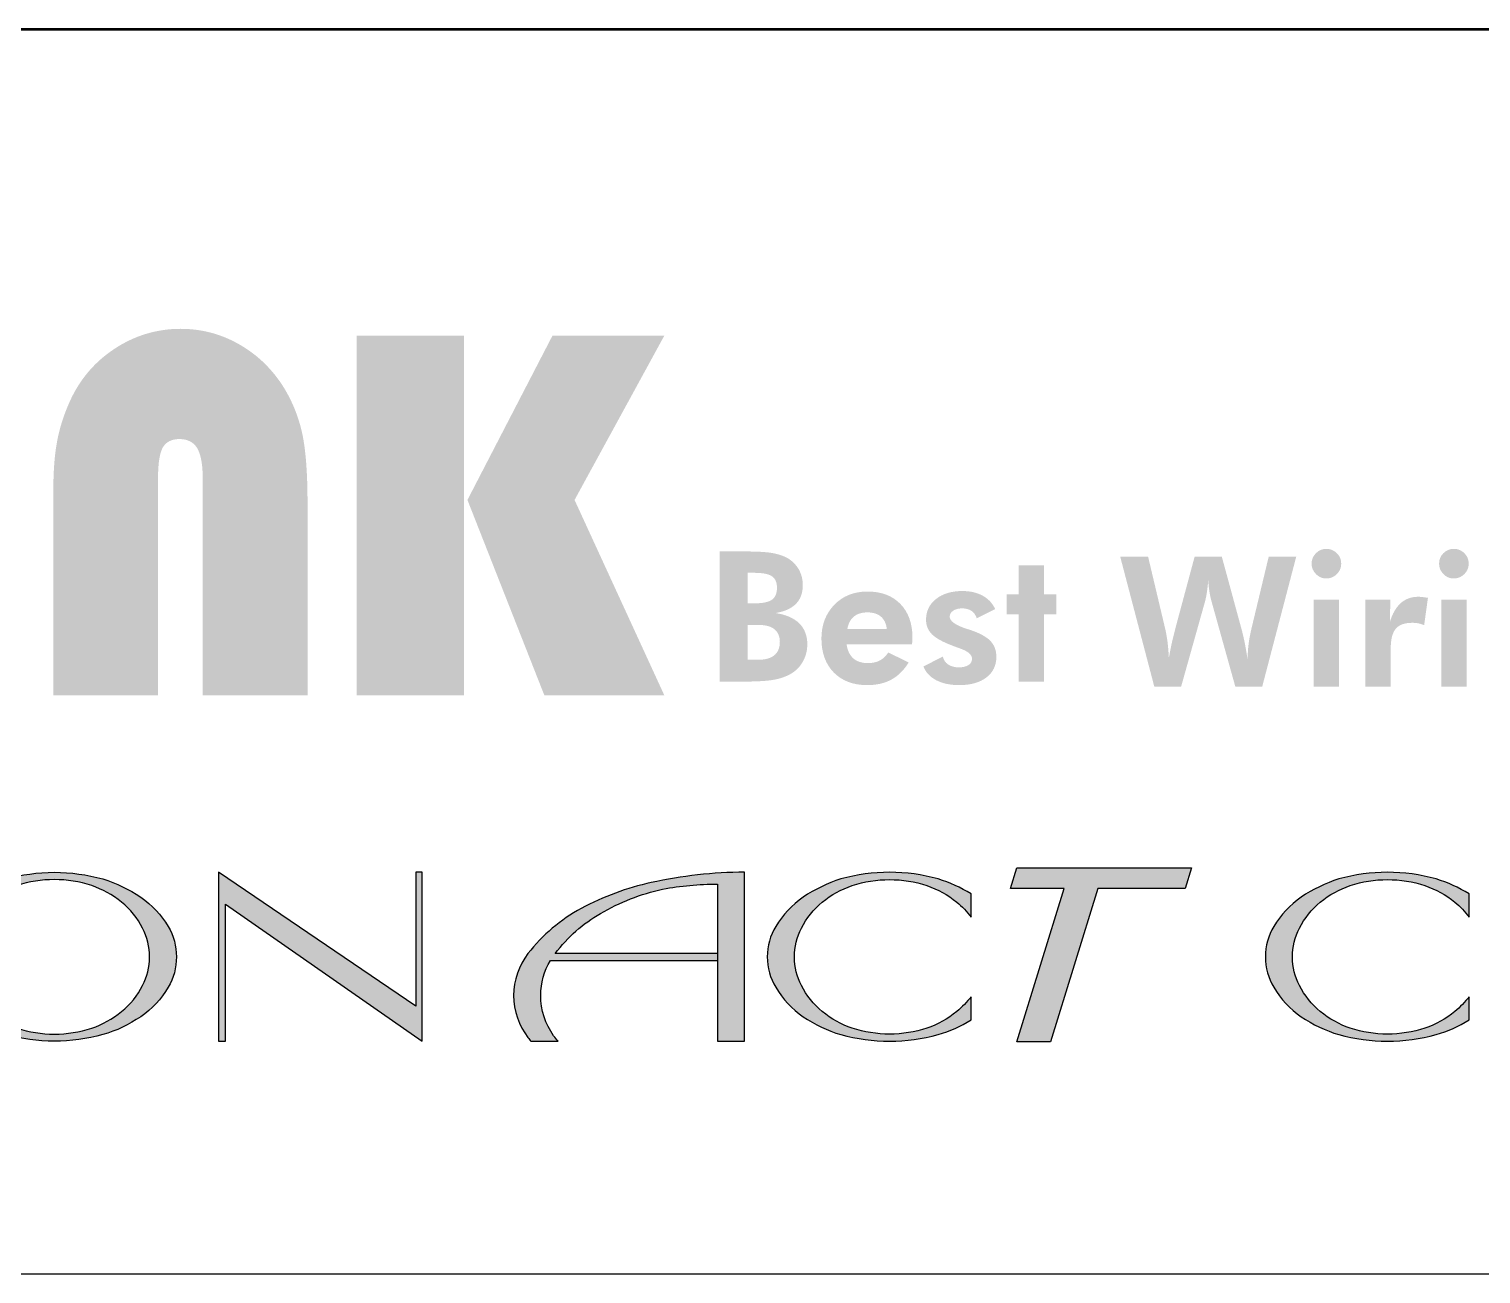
# Model space of a CAD drawing. Extents: x 295 to 2531, y 240 to 845.
# Drawn here: x 787.24 to 807.49, y 545.4 to 562.76 of the extents above; entities that cross this region are included whole.
import ezdxf

# ---------------------------------------------------------------- set-up
doc = ezdxf.new("R2010")
doc.units = 0
doc.header["$LTSCALE"] = 0.1
doc.layers.get('0').update_dxf_attribs({"linetype": 'CONTINUOUS'})
doc.layers.add('_______1', color=160, linetype='CONTINUOUS')
doc.layers.add('SHEET', color=7, linetype='CONTINUOUS')

# ---------------------------------------------------------------- blocks, each defined once
blk = doc.blocks.new('AI9-BLK8')
at = {"layer": '_______1'}
h = blk.add_hatch(color=7, dxfattribs=at)
edge = h.paths.add_edge_path()
edge.add_spline(control_points=[(1.18, -0.382), (1.113, -0.519), (1.015, -0.638), (0.899, -0.733), (0.778, -0.828), (0.644, -0.907), (0.5, -0.954), (0.34, -1.005), (0.171, -1.033), (0.001, -1.033), (-0.169, -1.033), (-0.336, -1.005), (-0.497, -0.954), (-0.641, -0.907), (-0.775, -0.828), (-0.897, -0.733), (-1.013, -0.638), (-1.107, -0.519), (-1.175, -0.382), (-1.237, -0.268), (-1.267, -0.137), (-1.267, -0.003), (-1.267, 0.134), (-1.237, 0.261), (-1.175, 0.382), (-1.107, 0.515), (-1.013, 0.632), (-0.897, 0.729), (-0.775, 0.828), (-0.641, 0.898), (-0.497, 0.951), (-0.336, 1.003), (-0.169, 1.029), (0.001, 1.029), (0.171, 1.029), (0.34, 1.003), (0.5, 0.951), (0.644, 0.898), (0.778, 0.828), (0.899, 0.729), (1.015, 0.632), (1.113, 0.515), (1.18, 0.382), (1.239, 0.261), (1.272, 0.134), (1.272, -0.003), (1.272, -0.137), (1.239, -0.268), (1.18, -0.382)], knot_values=[0, 0, 0, 0, 1, 1, 1, 2, 2, 2, 3, 3, 3, 4, 4, 4, 5, 5, 5, 6, 6, 6, 7, 7, 7, 8, 8, 8, 9, 9, 9, 10, 10, 10, 11, 11, 11, 12, 12, 12, 13, 13, 13, 14, 14, 14, 15, 15, 15, 16, 16, 16, 16], degree=3, periodic=0)
edge = h.paths.add_edge_path(flags=16)
edge.add_spline(control_points=[(1.52, 0.403), (1.428, 0.558), (1.305, 0.692), (1.154, 0.795), (1, 0.9), (0.83, 0.981), (0.649, 1.038), (0.438, 1.095), (0.221, 1.127), (0.001, 1.127), (-0.219, 1.127), (-0.436, 1.095), (-0.649, 1.038), (-0.828, 0.981), (-0.998, 0.9), (-1.15, 0.795), (-1.3, 0.692), (-1.424, 0.558), (-1.518, 0.403), (-1.59, 0.282), (-1.631, 0.14), (-1.631, -0.003), (-1.631, -0.146), (-1.59, -0.286), (-1.518, -0.408), (-1.424, -0.563), (-1.3, -0.7), (-1.15, -0.8), (-0.998, -0.907), (-0.828, -0.988), (-0.649, -1.039), (-0.436, -1.098), (-0.219, -1.127), (0.001, -1.127), (0.221, -1.127), (0.438, -1.098), (0.649, -1.039), (0.83, -0.988), (1, -0.907), (1.154, -0.8), (1.305, -0.7), (1.428, -0.563), (1.52, -0.408), (1.595, -0.286), (1.631, -0.146), (1.631, -0.003), (1.631, 0.14), (1.595, 0.282), (1.52, 0.403)], knot_values=[0, 0, 0, 0, 1, 1, 1, 2, 2, 2, 3, 3, 3, 4, 4, 4, 5, 5, 5, 6, 6, 6, 7, 7, 7, 8, 8, 8, 9, 9, 9, 10, 10, 10, 11, 11, 11, 12, 12, 12, 13, 13, 13, 14, 14, 14, 15, 15, 15, 16, 16, 16, 16], degree=3, periodic=0)
at = {"layer": '_______1', "color": 7}
for points in [[(1.52, 0.403), (1.428, 0.558), (1.305, 0.692), (1.154, 0.795), (1, 0.9), (0.83, 0.981), (0.649, 1.038), (0.438, 1.095), (0.221, 1.127), (0.001, 1.127), (-0.219, 1.127), (-0.436, 1.095), (-0.649, 1.038), (-0.828, 0.981), (-0.998, 0.9), (-1.15, 0.795), (-1.3, 0.692), (-1.424, 0.558), (-1.518, 0.403), (-1.59, 0.282), (-1.631, 0.14), (-1.631, -0.003), (-1.631, -0.146), (-1.59, -0.286), (-1.518, -0.408), (-1.424, -0.563), (-1.3, -0.7), (-1.15, -0.8), (-0.998, -0.907), (-0.828, -0.988), (-0.649, -1.039), (-0.436, -1.098), (-0.219, -1.127), (0.001, -1.127), (0.221, -1.127), (0.438, -1.098), (0.649, -1.039), (0.83, -0.988), (1, -0.907), (1.154, -0.8), (1.305, -0.7), (1.428, -0.563), (1.52, -0.408), (1.595, -0.286), (1.631, -0.146), (1.631, -0.003), (1.631, 0.14), (1.595, 0.282), (1.52, 0.403)], [(1.18, -0.382), (1.113, -0.519), (1.015, -0.638), (0.899, -0.733), (0.778, -0.828), (0.644, -0.907), (0.5, -0.954), (0.34, -1.005), (0.171, -1.033), (0.001, -1.033), (-0.169, -1.033), (-0.336, -1.005), (-0.497, -0.954), (-0.641, -0.907), (-0.775, -0.828), (-0.897, -0.733), (-1.013, -0.638), (-1.107, -0.519), (-1.175, -0.382), (-1.237, -0.268), (-1.267, -0.137), (-1.267, -0.003), (-1.267, 0.134), (-1.237, 0.261), (-1.175, 0.382), (-1.107, 0.515), (-1.013, 0.632), (-0.897, 0.729), (-0.775, 0.828), (-0.641, 0.898), (-0.497, 0.951), (-0.336, 1.003), (-0.169, 1.029), (0.001, 1.029), (0.171, 1.029), (0.34, 1.003), (0.5, 0.951), (0.644, 0.898), (0.778, 0.828), (0.899, 0.729), (1.015, 0.632), (1.113, 0.515), (1.18, 0.382), (1.239, 0.261), (1.272, 0.134), (1.272, -0.003), (1.272, -0.137), (1.239, -0.268), (1.18, -0.382)]]:
    blk.add_open_spline(points, degree=3, knots=[0, 0, 0, 0, 1, 1, 1, 2, 2, 2, 3, 3, 3, 4, 4, 4, 5, 5, 5, 6, 6, 6, 7, 7, 7, 8, 8, 8, 9, 9, 9, 10, 10, 10, 11, 11, 11, 12, 12, 12, 13, 13, 13, 14, 14, 14, 15, 15, 15, 16, 16, 16, 16], dxfattribs=at)

msp = doc.modelspace()

# ---------------------------------------------------------------- hatches: boundary and pattern name
at = {"layer": '_______1'}
h = msp.add_hatch(color=7, dxfattribs=at)
edge = h.paths.add_edge_path()
edge.add_spline(control_points=[(787.582, 553.475), (787.582, 553.475), (787.582, 556.283), (787.582, 556.283), (787.582, 556.571), (787.597, 556.807), (787.631, 556.991), (787.663, 557.175), (787.718, 557.354), (787.794, 557.529), (787.929, 557.849), (788.138, 558.105), (788.423, 558.296), (788.707, 558.487), (789.02, 558.583), (789.358, 558.583), (789.644, 558.583), (789.911, 558.514), (790.158, 558.376), (790.404, 558.24), (790.61, 558.049), (790.772, 557.804), (790.9, 557.606), (790.992, 557.389), (791.048, 557.151), (791.102, 556.916), (791.128, 556.579), (791.128, 556.142), (791.128, 556.142), (791.128, 553.475), (791.128, 553.475), (791.128, 553.475), (789.666, 553.475), (789.666, 553.475), (789.666, 553.475), (789.666, 556.503), (789.666, 556.503), (789.666, 556.694), (789.64, 556.831), (789.59, 556.918), (789.538, 557.003), (789.456, 557.046), (789.342, 557.046), (789.236, 557.046), (789.16, 557.009), (789.113, 556.935), (789.067, 556.858), (789.043, 556.715), (789.043, 556.503), (789.043, 556.503), (789.043, 553.475), (789.043, 553.475), (789.043, 553.475), (787.582, 553.475), (787.582, 553.475), (787.582, 553.475), (787.582, 553.475), (787.582, 553.475)], knot_values=[0, 0, 0, 0, 1, 1, 1, 2, 2, 2, 3, 3, 3, 4, 4, 4, 5, 5, 5, 6, 6, 6, 7, 7, 7, 8, 8, 8, 9, 9, 9, 10, 10, 10, 11, 11, 11, 12, 12, 12, 13, 13, 13, 14, 14, 14, 15, 15, 15, 16, 16, 16, 17, 17, 17, 18, 18, 18, 19, 19, 19, 19], degree=3, periodic=0)
h = msp.add_hatch(color=7, dxfattribs=at)
edge = h.paths.add_edge_path()
edge.add_spline(control_points=[(794.43, 553.475), (794.43, 553.475), (793.358, 556.197), (793.358, 556.197), (793.358, 556.197), (794.543, 558.486), (794.543, 558.486), (794.543, 558.486), (796.103, 558.486), (796.103, 558.486), (796.103, 558.486), (794.852, 556.197), (794.852, 556.197), (794.852, 556.197), (796.103, 553.475), (796.103, 553.475), (796.103, 553.475), (794.43, 553.475), (794.43, 553.475), (794.43, 553.475), (794.43, 553.475), (794.43, 553.475)], knot_values=[0, 0, 0, 0, 1, 1, 1, 2, 2, 2, 3, 3, 3, 4, 4, 4, 5, 5, 5, 6, 6, 6, 7, 7, 7, 7], degree=3, periodic=0)
edge = h.paths.add_edge_path()
edge.add_spline(control_points=[(791.812, 553.475), (791.812, 553.475), (791.812, 558.486), (791.812, 558.486), (791.812, 558.486), (793.311, 558.486), (793.311, 558.486), (793.311, 558.486), (793.311, 553.475), (793.311, 553.475), (793.311, 553.475), (791.812, 553.475), (791.812, 553.475), (791.812, 553.475), (791.812, 553.475), (791.812, 553.475)], knot_values=[0, 0, 0, 0, 1, 1, 1, 2, 2, 2, 3, 3, 3, 4, 4, 4, 5, 5, 5, 5], degree=3, periodic=0)
h = msp.add_hatch(color=7, dxfattribs=at)
edge = h.paths.add_edge_path(flags=16)
edge.add_spline(control_points=[(797.266, 553.969), (797.266, 553.969), (797.418, 553.969), (797.418, 553.969), (797.515, 553.969), (797.589, 553.99), (797.639, 554.032), (797.689, 554.074), (797.715, 554.137), (797.715, 554.218), (797.715, 554.295), (797.69, 554.353), (797.64, 554.394), (797.59, 554.434), (797.518, 554.454), (797.423, 554.454), (797.423, 554.454), (797.266, 554.454), (797.266, 554.454), (797.266, 554.454), (797.266, 553.969), (797.266, 553.969)], knot_values=[0, 0, 0, 0, 1, 1, 1, 2, 2, 2, 3, 3, 3, 4, 4, 4, 5, 5, 5, 6, 6, 6, 7, 7, 7, 7], degree=3, periodic=0)
edge = h.paths.add_edge_path(flags=16)
edge.add_spline(control_points=[(797.266, 554.755), (797.266, 554.755), (797.352, 554.755), (797.352, 554.755), (797.47, 554.755), (797.553, 554.771), (797.602, 554.804), (797.651, 554.838), (797.675, 554.893), (797.675, 554.971), (797.675, 555.046), (797.652, 555.101), (797.605, 555.133), (797.558, 555.165), (797.477, 555.181), (797.359, 555.181), (797.359, 555.181), (797.266, 555.181), (797.266, 555.181), (797.266, 555.181), (797.266, 554.755), (797.266, 554.755)], knot_values=[0, 0, 0, 0, 1, 1, 1, 2, 2, 2, 3, 3, 3, 4, 4, 4, 5, 5, 5, 6, 6, 6, 7, 7, 7, 7], degree=3, periodic=0)
edge = h.paths.add_edge_path()
edge.add_spline(control_points=[(796.878, 553.664), (796.878, 553.664), (796.878, 555.479), (796.878, 555.479), (796.878, 555.479), (797.217, 555.479), (797.217, 555.479), (797.393, 555.479), (797.522, 555.472), (797.603, 555.458), (797.685, 555.444), (797.755, 555.421), (797.815, 555.391), (797.885, 555.35), (797.939, 555.297), (797.978, 555.231), (798.016, 555.165), (798.035, 555.09), (798.035, 555.007), (798.035, 554.9), (798.004, 554.813), (797.94, 554.749), (797.877, 554.684), (797.782, 554.641), (797.655, 554.62), (797.801, 554.598), (797.911, 554.55), (797.986, 554.476), (798.061, 554.403), (798.098, 554.305), (798.098, 554.182), (798.098, 554.093), (798.076, 554.012), (798.033, 553.938), (797.991, 553.864), (797.932, 553.807), (797.856, 553.766), (797.789, 553.729), (797.711, 553.703), (797.621, 553.688), (797.531, 553.672), (797.382, 553.664), (797.174, 553.664), (797.174, 553.664), (797.134, 553.664), (797.134, 553.664), (797.134, 553.664), (796.878, 553.664), (796.878, 553.664)], knot_values=[0, 0, 0, 0, 1, 1, 1, 2, 2, 2, 3, 3, 3, 4, 4, 4, 5, 5, 5, 6, 6, 6, 7, 7, 7, 8, 8, 8, 9, 9, 9, 10, 10, 10, 11, 11, 11, 12, 12, 12, 13, 13, 13, 14, 14, 14, 15, 15, 15, 16, 16, 16, 16], degree=3, periodic=0)
h = msp.add_hatch(color=7, dxfattribs=at)
edge = h.paths.add_edge_path()
edge.add_spline(control_points=[(805.161, 553.592), (805.161, 553.592), (805.161, 554.808), (805.161, 554.808), (805.161, 554.808), (805.514, 554.808), (805.514, 554.808), (805.514, 554.808), (805.514, 553.592), (805.514, 553.592), (805.514, 553.592), (805.161, 553.592), (805.161, 553.592)], knot_values=[0, 0, 0, 0, 1, 1, 1, 2, 2, 2, 3, 3, 3, 4, 4, 4, 4], degree=3, periodic=0)
edge = h.paths.add_edge_path()
edge.add_spline(control_points=[(805.131, 555.309), (805.131, 555.366), (805.151, 555.414), (805.192, 555.454), (805.232, 555.495), (805.28, 555.515), (805.337, 555.515), (805.394, 555.515), (805.442, 555.495), (805.483, 555.455), (805.524, 555.414), (805.544, 555.366), (805.544, 555.309), (805.544, 555.252), (805.524, 555.204), (805.483, 555.163), (805.442, 555.123), (805.394, 555.102), (805.337, 555.102), (805.28, 555.102), (805.232, 555.123), (805.192, 555.164), (805.151, 555.205), (805.131, 555.254), (805.131, 555.309)], knot_values=[0, 0, 0, 0, 1, 1, 1, 2, 2, 2, 3, 3, 3, 4, 4, 4, 5, 5, 5, 6, 6, 6, 7, 7, 7, 8, 8, 8, 8], degree=3, periodic=0)
h = msp.add_hatch(color=7, dxfattribs=at)
edge = h.paths.add_edge_path()
edge.add_spline(control_points=[(806.939, 553.592), (806.939, 553.592), (806.939, 554.808), (806.939, 554.808), (806.939, 554.808), (807.292, 554.808), (807.292, 554.808), (807.292, 554.808), (807.292, 553.592), (807.292, 553.592), (807.292, 553.592), (806.939, 553.592), (806.939, 553.592)], knot_values=[0, 0, 0, 0, 1, 1, 1, 2, 2, 2, 3, 3, 3, 4, 4, 4, 4], degree=3, periodic=0)
edge = h.paths.add_edge_path()
edge.add_spline(control_points=[(806.909, 555.309), (806.909, 555.366), (806.929, 555.414), (806.969, 555.454), (807.01, 555.495), (807.059, 555.515), (807.114, 555.515), (807.17, 555.515), (807.22, 555.495), (807.261, 555.455), (807.302, 555.414), (807.322, 555.366), (807.322, 555.309), (807.322, 555.252), (807.302, 555.204), (807.261, 555.163), (807.22, 555.123), (807.17, 555.102), (807.114, 555.102), (807.059, 555.102), (807.01, 555.123), (806.969, 555.164), (806.929, 555.205), (806.909, 555.254), (806.909, 555.309)], knot_values=[0, 0, 0, 0, 1, 1, 1, 2, 2, 2, 3, 3, 3, 4, 4, 4, 5, 5, 5, 6, 6, 6, 7, 7, 7, 8, 8, 8, 8], degree=3, periodic=0)
h = msp.add_hatch(color=7, dxfattribs=at)
edge = h.paths.add_edge_path()
edge.add_spline(control_points=[(801.047, 553.664), (801.047, 553.664), (801.047, 554.603), (801.047, 554.603), (801.047, 554.603), (800.879, 554.603), (800.879, 554.603), (800.879, 554.603), (800.879, 554.88), (800.879, 554.88), (800.879, 554.88), (801.047, 554.88), (801.047, 554.88), (801.047, 554.88), (801.047, 555.284), (801.047, 555.284), (801.047, 555.284), (801.401, 555.284), (801.401, 555.284), (801.401, 555.284), (801.401, 554.88), (801.401, 554.88), (801.401, 554.88), (801.569, 554.88), (801.569, 554.88), (801.569, 554.88), (801.569, 554.603), (801.569, 554.603), (801.569, 554.603), (801.401, 554.603), (801.401, 554.603), (801.401, 554.603), (801.401, 553.664), (801.401, 553.664), (801.401, 553.664), (801.047, 553.664), (801.047, 553.664)], knot_values=[0, 0, 0, 0, 1, 1, 1, 2, 2, 2, 3, 3, 3, 4, 4, 4, 5, 5, 5, 6, 6, 6, 7, 7, 7, 8, 8, 8, 9, 9, 9, 10, 10, 10, 11, 11, 11, 12, 12, 12, 12], degree=3, periodic=0)
h = msp.add_hatch(color=7, dxfattribs=at)
edge = h.paths.add_edge_path()
edge.add_spline(control_points=[(803.879, 555.406), (803.879, 555.406), (804.147, 554.422), (804.147, 554.422), (804.165, 554.36), (804.18, 554.292), (804.196, 554.22), (804.21, 554.148), (804.224, 554.068), (804.238, 553.979), (804.24, 554.054), (804.245, 554.128), (804.254, 554.2), (804.264, 554.274), (804.279, 554.348), (804.297, 554.422), (804.297, 554.422), (804.533, 555.406), (804.533, 555.406), (804.533, 555.406), (804.917, 555.406), (804.917, 555.406), (804.917, 555.406), (804.442, 553.592), (804.442, 553.592), (804.442, 553.592), (804.068, 553.592), (804.068, 553.592), (804.068, 553.592), (803.745, 554.749), (803.745, 554.749), (803.729, 554.802), (803.717, 554.855), (803.708, 554.909), (803.699, 554.963), (803.693, 555.019), (803.689, 555.076), (803.685, 555.015), (803.678, 554.957), (803.67, 554.903), (803.662, 554.848), (803.65, 554.797), (803.636, 554.749), (803.636, 554.749), (803.311, 553.592), (803.311, 553.592), (803.311, 553.592), (802.938, 553.592), (802.938, 553.592), (802.938, 553.592), (802.462, 555.406), (802.462, 555.406), (802.462, 555.406), (802.851, 555.406), (802.851, 555.406), (802.851, 555.406), (803.09, 554.398), (803.09, 554.398), (803.103, 554.341), (803.114, 554.278), (803.123, 554.211), (803.13, 554.143), (803.137, 554.07), (803.141, 553.991), (803.157, 554.095), (803.185, 554.229), (803.228, 554.39), (803.228, 554.39), (803.234, 554.416), (803.234, 554.416), (803.234, 554.416), (803.5, 555.406), (803.5, 555.406), (803.5, 555.406), (803.879, 555.406), (803.879, 555.406)], knot_values=[0, 0, 0, 0, 1, 1, 1, 2, 2, 2, 3, 3, 3, 4, 4, 4, 5, 5, 5, 6, 6, 6, 7, 7, 7, 8, 8, 8, 9, 9, 9, 10, 10, 10, 11, 11, 11, 12, 12, 12, 13, 13, 13, 14, 14, 14, 15, 15, 15, 16, 16, 16, 17, 17, 17, 18, 18, 18, 19, 19, 19, 20, 20, 20, 21, 21, 21, 22, 22, 22, 23, 23, 23, 24, 24, 24, 25, 25, 25, 25], degree=3, periodic=0)
h = msp.add_hatch(color=7, dxfattribs=at)
edge = h.paths.add_edge_path(flags=16)
edge.add_spline(control_points=[(799.207, 554.398), (799.198, 554.474), (799.17, 554.532), (799.124, 554.571), (799.078, 554.61), (799.016, 554.629), (798.937, 554.629), (798.858, 554.629), (798.795, 554.61), (798.748, 554.571), (798.7, 554.532), (798.669, 554.474), (798.657, 554.398), (798.657, 554.398), (799.207, 554.398), (799.207, 554.398)], knot_values=[0, 0, 0, 0, 1, 1, 1, 2, 2, 2, 3, 3, 3, 4, 4, 4, 5, 5, 5, 5], degree=3, periodic=0)
edge = h.paths.add_edge_path()
edge.add_spline(control_points=[(799.558, 554.183), (799.558, 554.183), (798.646, 554.183), (798.646, 554.183), (798.659, 554.096), (798.691, 554.03), (798.741, 553.987), (798.79, 553.944), (798.858, 553.922), (798.943, 553.922), (799.008, 553.922), (799.063, 553.934), (799.11, 553.959), (799.157, 553.984), (799.196, 554.021), (799.227, 554.071), (799.227, 554.071), (799.512, 553.93), (799.512, 553.93), (799.445, 553.823), (799.365, 553.744), (799.271, 553.692), (799.177, 553.641), (799.065, 553.615), (798.935, 553.615), (798.738, 553.615), (798.582, 553.674), (798.467, 553.791), (798.353, 553.908), (798.295, 554.066), (798.295, 554.264), (798.295, 554.455), (798.356, 554.613), (798.475, 554.736), (798.596, 554.859), (798.75, 554.92), (798.937, 554.92), (799.131, 554.92), (799.283, 554.863), (799.396, 554.747), (799.508, 554.632), (799.565, 554.474), (799.565, 554.275), (799.565, 554.264), (799.564, 554.253), (799.563, 554.239), (799.562, 554.227), (799.561, 554.208), (799.558, 554.183)], knot_values=[0, 0, 0, 0, 1, 1, 1, 2, 2, 2, 3, 3, 3, 4, 4, 4, 5, 5, 5, 6, 6, 6, 7, 7, 7, 8, 8, 8, 9, 9, 9, 10, 10, 10, 11, 11, 11, 12, 12, 12, 13, 13, 13, 14, 14, 14, 15, 15, 15, 16, 16, 16, 16], degree=3, periodic=0)
h = msp.add_hatch(color=7, dxfattribs=at)
edge = h.paths.add_edge_path()
edge.add_spline(control_points=[(799.718, 553.875), (799.718, 553.875), (799.988, 554.014), (799.988, 554.014), (799.998, 553.968), (800.022, 553.93), (800.061, 553.904), (800.101, 553.876), (800.15, 553.863), (800.209, 553.863), (800.267, 553.863), (800.312, 553.873), (800.346, 553.895), (800.378, 553.915), (800.395, 553.944), (800.395, 553.982), (800.395, 554.041), (800.337, 554.09), (800.22, 554.129), (800.184, 554.142), (800.155, 554.152), (800.134, 554.161), (799.991, 554.214), (799.891, 554.269), (799.836, 554.324), (799.782, 554.378), (799.754, 554.446), (799.754, 554.526), (799.754, 554.646), (799.8, 554.742), (799.894, 554.816), (799.986, 554.89), (800.11, 554.927), (800.262, 554.927), (800.371, 554.927), (800.466, 554.905), (800.545, 554.861), (800.625, 554.817), (800.682, 554.755), (800.718, 554.675), (800.718, 554.675), (800.461, 554.547), (800.461, 554.547), (800.447, 554.592), (800.423, 554.627), (800.388, 554.65), (800.353, 554.674), (800.31, 554.685), (800.258, 554.685), (800.206, 554.685), (800.165, 554.675), (800.133, 554.653), (800.101, 554.632), (800.084, 554.604), (800.084, 554.568), (800.084, 554.508), (800.164, 554.451), (800.323, 554.399), (800.342, 554.393), (800.357, 554.389), (800.367, 554.386), (800.499, 554.342), (800.595, 554.29), (800.651, 554.232), (800.707, 554.174), (800.735, 554.1), (800.735, 554.009), (800.735, 553.889), (800.688, 553.792), (800.595, 553.721), (800.501, 553.65), (800.376, 553.615), (800.217, 553.615), (800.092, 553.615), (799.983, 553.638), (799.895, 553.684), (799.807, 553.731), (799.747, 553.795), (799.718, 553.875)], knot_values=[0, 0, 0, 0, 1, 1, 1, 2, 2, 2, 3, 3, 3, 4, 4, 4, 5, 5, 5, 6, 6, 6, 7, 7, 7, 8, 8, 8, 9, 9, 9, 10, 10, 10, 11, 11, 11, 12, 12, 12, 13, 13, 13, 14, 14, 14, 15, 15, 15, 16, 16, 16, 17, 17, 17, 18, 18, 18, 19, 19, 19, 20, 20, 20, 21, 21, 21, 22, 22, 22, 23, 23, 23, 24, 24, 24, 25, 25, 25, 26, 26, 26, 26], degree=3, periodic=0)
h = msp.add_hatch(color=7, dxfattribs=at)
edge = h.paths.add_edge_path()
edge.add_spline(control_points=[(806.223, 554.494), (806.258, 554.613), (806.31, 554.701), (806.375, 554.759), (806.442, 554.818), (806.524, 554.847), (806.622, 554.847), (806.644, 554.847), (806.681, 554.844), (806.732, 554.835), (806.742, 554.834), (806.749, 554.833), (806.754, 554.832), (806.754, 554.832), (806.701, 554.451), (806.701, 554.451), (806.675, 554.462), (806.648, 554.47), (806.622, 554.476), (806.594, 554.481), (806.567, 554.484), (806.536, 554.484), (806.43, 554.484), (806.352, 554.457), (806.306, 554.402), (806.259, 554.347), (806.235, 554.255), (806.235, 554.126), (806.235, 554.126), (806.235, 553.592), (806.235, 553.592), (806.235, 553.592), (805.882, 553.592), (805.882, 553.592), (805.882, 553.592), (805.882, 554.808), (805.882, 554.808), (805.882, 554.808), (806.23, 554.808), (806.23, 554.808), (806.23, 554.808), (806.223, 554.494), (806.223, 554.494)], knot_values=[0, 0, 0, 0, 1, 1, 1, 2, 2, 2, 3, 3, 3, 4, 4, 4, 5, 5, 5, 6, 6, 6, 7, 7, 7, 8, 8, 8, 9, 9, 9, 10, 10, 10, 11, 11, 11, 12, 12, 12, 13, 13, 13, 14, 14, 14, 14], degree=3, periodic=0)
for points in [[(789.887, 551.006), (789.887, 548.651), (789.982, 548.651), (789.982, 550.56), (792.727, 548.651), (792.727, 551.006), (792.636, 551.006), (792.636, 549.14)], [(800.93, 550.779), (801.02, 551.069), (801.054, 551.069), (803.427, 551.069), (803.458, 551.069), (803.368, 550.779), (803.351, 550.779), (802.171, 550.779), (802.15, 550.779), (801.489, 548.639), (801.471, 548.639), (801.045, 548.639), (801.02, 548.639), (801.682, 550.779), (801.658, 550.779)]]:
    msp.add_hatch(color=7, dxfattribs=at).paths.add_polyline_path(points)
h = msp.add_hatch(color=7, dxfattribs=at)
edge = h.paths.add_edge_path()
edge.add_spline(control_points=[(796.845, 549.874), (796.845, 549.874), (794.582, 549.874), (794.582, 549.874), (794.757, 550.101), (794.967, 550.292), (795.213, 550.43), (795.484, 550.589), (795.777, 550.703), (796.08, 550.771), (796.333, 550.816), (796.586, 550.838), (796.845, 550.842), (796.845, 550.842), (796.845, 548.651), (796.845, 548.651), (796.845, 548.651), (797.223, 548.651), (797.223, 548.651), (797.223, 548.651), (797.223, 551.006), (797.223, 551.006), (796.786, 551.006), (796.349, 550.955), (795.921, 550.861), (795.583, 550.789), (795.255, 550.665), (794.945, 550.501), (794.658, 550.345), (794.405, 550.135), (794.202, 549.871), (794.074, 549.706), (794.002, 549.5), (794.002, 549.286), (794.002, 549.073), (794.074, 548.868), (794.202, 548.7), (794.215, 548.685), (794.23, 548.664), (794.242, 548.651), (794.242, 548.651), (794.622, 548.651), (794.622, 548.651), (794.601, 548.674), (794.581, 548.7), (794.56, 548.727), (794.444, 548.887), (794.38, 549.087), (794.38, 549.286), (794.38, 549.46), (794.429, 549.63), (794.516, 549.776), (794.516, 549.776), (796.845, 549.776), (796.845, 549.776)], knot_values=[0, 0, 0, 0, 1, 1, 1, 2, 2, 2, 3, 3, 3, 4, 4, 4, 5, 5, 5, 6, 6, 6, 7, 7, 7, 8, 8, 8, 9, 9, 9, 10, 10, 10, 11, 11, 11, 12, 12, 12, 13, 13, 13, 14, 14, 14, 15, 15, 15, 16, 16, 16, 17, 17, 17, 18, 18, 18, 18], degree=3, periodic=0)
h = msp.add_hatch(color=7, dxfattribs=at)
edge = h.paths.add_edge_path()
edge.add_spline(control_points=[(800.382, 550.378), (800.325, 550.458), (800.256, 550.528), (800.182, 550.59), (800.056, 550.693), (799.917, 550.767), (799.766, 550.821), (799.598, 550.876), (799.42, 550.903), (799.246, 550.903), (799.068, 550.903), (798.893, 550.876), (798.724, 550.821), (798.572, 550.767), (798.433, 550.693), (798.307, 550.59), (798.188, 550.488), (798.083, 550.367), (798.017, 550.227), (797.953, 550.101), (797.92, 549.968), (797.92, 549.825), (797.92, 549.686), (797.953, 549.548), (798.017, 549.429), (798.083, 549.286), (798.188, 549.162), (798.307, 549.062), (798.433, 548.963), (798.572, 548.881), (798.724, 548.832), (798.893, 548.779), (799.068, 548.749), (799.246, 548.749), (799.42, 548.749), (799.598, 548.779), (799.766, 548.832), (799.917, 548.881), (800.056, 548.963), (800.182, 549.062), (800.256, 549.127), (800.325, 549.198), (800.382, 549.27), (800.382, 549.27), (800.382, 548.948), (800.382, 548.948), (800.239, 548.857), (800.084, 548.789), (799.923, 548.743), (799.703, 548.681), (799.474, 548.651), (799.246, 548.651), (799.017, 548.651), (798.789, 548.681), (798.567, 548.743), (798.379, 548.796), (798.203, 548.881), (798.041, 548.992), (797.886, 549.097), (797.755, 549.24), (797.657, 549.402), (797.58, 549.53), (797.54, 549.676), (797.54, 549.825), (797.54, 549.975), (797.58, 550.123), (797.657, 550.249), (797.755, 550.411), (797.886, 550.552), (798.041, 550.658), (798.203, 550.769), (798.379, 550.853), (798.567, 550.913), (798.789, 550.972), (799.017, 551.006), (799.246, 551.006), (799.474, 551.006), (799.703, 550.972), (799.923, 550.913), (800.084, 550.862), (800.239, 550.794), (800.382, 550.703), (800.382, 550.703), (800.382, 550.378), (800.382, 550.378)], knot_values=[0, 0, 0, 0, 1, 1, 1, 2, 2, 2, 3, 3, 3, 4, 4, 4, 5, 5, 5, 6, 6, 6, 7, 7, 7, 8, 8, 8, 9, 9, 9, 10, 10, 10, 11, 11, 11, 12, 12, 12, 13, 13, 13, 14, 14, 14, 15, 15, 15, 16, 16, 16, 17, 17, 17, 18, 18, 18, 19, 19, 19, 20, 20, 20, 21, 21, 21, 22, 22, 22, 23, 23, 23, 24, 24, 24, 25, 25, 25, 26, 26, 26, 27, 27, 27, 28, 28, 28, 28], degree=3, periodic=0)
h = msp.add_hatch(color=7, dxfattribs=at)
edge = h.paths.add_edge_path()
edge.add_spline(control_points=[(807.327, 550.378), (807.271, 550.458), (807.203, 550.528), (807.128, 550.59), (807.003, 550.693), (806.864, 550.767), (806.711, 550.821), (806.544, 550.876), (806.367, 550.903), (806.189, 550.903), (806.013, 550.903), (805.838, 550.876), (805.671, 550.821), (805.52, 550.767), (805.38, 550.693), (805.253, 550.59), (805.134, 550.488), (805.033, 550.367), (804.961, 550.227), (804.898, 550.101), (804.864, 549.968), (804.864, 549.825), (804.864, 549.686), (804.898, 549.548), (804.961, 549.429), (805.033, 549.286), (805.134, 549.162), (805.253, 549.062), (805.38, 548.963), (805.52, 548.881), (805.671, 548.832), (805.838, 548.779), (806.013, 548.749), (806.189, 548.749), (806.367, 548.749), (806.544, 548.779), (806.711, 548.832), (806.864, 548.881), (807.003, 548.963), (807.128, 549.062), (807.203, 549.127), (807.271, 549.198), (807.327, 549.27), (807.327, 549.27), (807.327, 548.948), (807.327, 548.948), (807.184, 548.857), (807.032, 548.789), (806.869, 548.743), (806.649, 548.681), (806.42, 548.651), (806.189, 548.651), (805.962, 548.651), (805.733, 548.681), (805.512, 548.743), (805.327, 548.796), (805.146, 548.881), (804.986, 548.992), (804.83, 549.097), (804.7, 549.24), (804.604, 549.402), (804.527, 549.53), (804.488, 549.676), (804.488, 549.825), (804.488, 549.975), (804.527, 550.123), (804.604, 550.249), (804.7, 550.411), (804.83, 550.552), (804.986, 550.658), (805.146, 550.769), (805.327, 550.853), (805.512, 550.913), (805.733, 550.972), (805.962, 551.006), (806.189, 551.006), (806.42, 551.006), (806.649, 550.972), (806.869, 550.913), (807.032, 550.862), (807.184, 550.794), (807.327, 550.703), (807.327, 550.703), (807.327, 550.378), (807.327, 550.378)], knot_values=[0, 0, 0, 0, 1, 1, 1, 2, 2, 2, 3, 3, 3, 4, 4, 4, 5, 5, 5, 6, 6, 6, 7, 7, 7, 8, 8, 8, 9, 9, 9, 10, 10, 10, 11, 11, 11, 12, 12, 12, 13, 13, 13, 14, 14, 14, 15, 15, 15, 16, 16, 16, 17, 17, 17, 18, 18, 18, 19, 19, 19, 20, 20, 20, 21, 21, 21, 22, 22, 22, 23, 23, 23, 24, 24, 24, 25, 25, 25, 26, 26, 26, 27, 27, 27, 28, 28, 28, 28], degree=3, periodic=0)

# ---------------------------------------------------------------- linework, layer by layer
at = {"color": 0, "lineweight": 50}
msp.add_line((748.327, 562.763), (1171.552, 562.763), dxfattribs=at)
at = {"layer": '_______1', "color": 7}
for points in [[(789.887, 551.006), (789.887, 548.651), (789.982, 548.651), (789.982, 550.56), (792.727, 548.651), (792.727, 551.006), (792.636, 551.006), (792.636, 549.14), (789.887, 551.006)], [(800.93, 550.779), (801.02, 551.069), (801.054, 551.069), (803.427, 551.069), (803.458, 551.069), (803.368, 550.779), (803.351, 550.779), (802.171, 550.779), (802.15, 550.779), (801.489, 548.639), (801.471, 548.639), (801.045, 548.639), (801.02, 548.639), (801.682, 550.779), (801.658, 550.779), (800.93, 550.779)]]:
    msp.add_lwpolyline(points, dxfattribs=at)
for points, knots in [([(796.845, 549.874), (796.845, 549.874), (794.582, 549.874), (794.582, 549.874), (794.757, 550.101), (794.967, 550.292), (795.213, 550.43), (795.484, 550.589), (795.777, 550.703), (796.08, 550.771), (796.333, 550.816), (796.586, 550.838), (796.845, 550.842), (796.845, 550.842), (796.845, 548.651), (796.845, 548.651), (796.845, 548.651), (797.223, 548.651), (797.223, 548.651), (797.223, 548.651), (797.223, 551.006), (797.223, 551.006), (796.786, 551.006), (796.349, 550.955), (795.921, 550.861), (795.583, 550.789), (795.255, 550.665), (794.945, 550.501), (794.658, 550.345), (794.405, 550.135), (794.202, 549.871), (794.074, 549.706), (794.002, 549.5), (794.002, 549.286), (794.002, 549.073), (794.074, 548.868), (794.202, 548.7), (794.215, 548.685), (794.23, 548.664), (794.242, 548.651), (794.242, 548.651), (794.622, 548.651), (794.622, 548.651), (794.601, 548.674), (794.581, 548.7), (794.56, 548.727), (794.444, 548.887), (794.38, 549.087), (794.38, 549.286), (794.38, 549.46), (794.429, 549.63), (794.516, 549.776), (794.516, 549.776), (796.845, 549.776), (796.845, 549.776)], [0, 0, 0, 0, 1, 1, 1, 2, 2, 2, 3, 3, 3, 4, 4, 4, 5, 5, 5, 6, 6, 6, 7, 7, 7, 8, 8, 8, 9, 9, 9, 10, 10, 10, 11, 11, 11, 12, 12, 12, 13, 13, 13, 14, 14, 14, 15, 15, 15, 16, 16, 16, 17, 17, 17, 18, 18, 18, 18]), ([(800.382, 550.378), (800.325, 550.458), (800.256, 550.528), (800.182, 550.59), (800.056, 550.693), (799.917, 550.767), (799.766, 550.821), (799.598, 550.876), (799.42, 550.903), (799.246, 550.903), (799.068, 550.903), (798.893, 550.876), (798.724, 550.821), (798.572, 550.767), (798.433, 550.693), (798.307, 550.59), (798.188, 550.488), (798.083, 550.367), (798.017, 550.227), (797.953, 550.101), (797.92, 549.968), (797.92, 549.825), (797.92, 549.686), (797.953, 549.548), (798.017, 549.429), (798.083, 549.286), (798.188, 549.162), (798.307, 549.062), (798.433, 548.963), (798.572, 548.881), (798.724, 548.832), (798.893, 548.779), (799.068, 548.749), (799.246, 548.749), (799.42, 548.749), (799.598, 548.779), (799.766, 548.832), (799.917, 548.881), (800.056, 548.963), (800.182, 549.062), (800.256, 549.127), (800.325, 549.198), (800.382, 549.27), (800.382, 549.27), (800.382, 548.948), (800.382, 548.948), (800.239, 548.857), (800.084, 548.789), (799.923, 548.743), (799.703, 548.681), (799.474, 548.651), (799.246, 548.651), (799.017, 548.651), (798.789, 548.681), (798.567, 548.743), (798.379, 548.796), (798.203, 548.881), (798.041, 548.992), (797.886, 549.097), (797.755, 549.24), (797.657, 549.402), (797.58, 549.53), (797.54, 549.676), (797.54, 549.825), (797.54, 549.975), (797.58, 550.123), (797.657, 550.249), (797.755, 550.411), (797.886, 550.552), (798.041, 550.658), (798.203, 550.769), (798.379, 550.853), (798.567, 550.913), (798.789, 550.972), (799.017, 551.006), (799.246, 551.006), (799.474, 551.006), (799.703, 550.972), (799.923, 550.913), (800.084, 550.862), (800.239, 550.794), (800.382, 550.703), (800.382, 550.703), (800.382, 550.378), (800.382, 550.378)], [0, 0, 0, 0, 1, 1, 1, 2, 2, 2, 3, 3, 3, 4, 4, 4, 5, 5, 5, 6, 6, 6, 7, 7, 7, 8, 8, 8, 9, 9, 9, 10, 10, 10, 11, 11, 11, 12, 12, 12, 13, 13, 13, 14, 14, 14, 15, 15, 15, 16, 16, 16, 17, 17, 17, 18, 18, 18, 19, 19, 19, 20, 20, 20, 21, 21, 21, 22, 22, 22, 23, 23, 23, 24, 24, 24, 25, 25, 25, 26, 26, 26, 27, 27, 27, 28, 28, 28, 28]), ([(807.327, 550.378), (807.271, 550.458), (807.203, 550.528), (807.128, 550.59), (807.003, 550.693), (806.864, 550.767), (806.711, 550.821), (806.544, 550.876), (806.367, 550.903), (806.189, 550.903), (806.013, 550.903), (805.838, 550.876), (805.671, 550.821), (805.52, 550.767), (805.38, 550.693), (805.253, 550.59), (805.134, 550.488), (805.033, 550.367), (804.961, 550.227), (804.898, 550.101), (804.864, 549.968), (804.864, 549.825), (804.864, 549.686), (804.898, 549.548), (804.961, 549.429), (805.033, 549.286), (805.134, 549.162), (805.253, 549.062), (805.38, 548.963), (805.52, 548.881), (805.671, 548.832), (805.838, 548.779), (806.013, 548.749), (806.189, 548.749), (806.367, 548.749), (806.544, 548.779), (806.711, 548.832), (806.864, 548.881), (807.003, 548.963), (807.128, 549.062), (807.203, 549.127), (807.271, 549.198), (807.327, 549.27), (807.327, 549.27), (807.327, 548.948), (807.327, 548.948), (807.184, 548.857), (807.032, 548.789), (806.869, 548.743), (806.649, 548.681), (806.42, 548.651), (806.189, 548.651), (805.962, 548.651), (805.733, 548.681), (805.512, 548.743), (805.327, 548.796), (805.146, 548.881), (804.986, 548.992), (804.83, 549.097), (804.7, 549.24), (804.604, 549.402), (804.527, 549.53), (804.488, 549.676), (804.488, 549.825), (804.488, 549.975), (804.527, 550.123), (804.604, 550.249), (804.7, 550.411), (804.83, 550.552), (804.986, 550.658), (805.146, 550.769), (805.327, 550.853), (805.512, 550.913), (805.733, 550.972), (805.962, 551.006), (806.189, 551.006), (806.42, 551.006), (806.649, 550.972), (806.869, 550.913), (807.032, 550.862), (807.184, 550.794), (807.327, 550.703), (807.327, 550.703), (807.327, 550.378), (807.327, 550.378)], [0, 0, 0, 0, 1, 1, 1, 2, 2, 2, 3, 3, 3, 4, 4, 4, 5, 5, 5, 6, 6, 6, 7, 7, 7, 8, 8, 8, 9, 9, 9, 10, 10, 10, 11, 11, 11, 12, 12, 12, 13, 13, 13, 14, 14, 14, 15, 15, 15, 16, 16, 16, 17, 17, 17, 18, 18, 18, 19, 19, 19, 20, 20, 20, 21, 21, 21, 22, 22, 22, 23, 23, 23, 24, 24, 24, 25, 25, 25, 26, 26, 26, 27, 27, 27, 28, 28, 28, 28])]:
    msp.add_open_spline(points, degree=3, knots=knots, dxfattribs=at)
at = {"layer": 'SHEET'}
msp.add_line((748.327, 545.405), (1171.552, 545.405), dxfattribs=at)

# ---------------------------------------------------------------- block references
at = {"layer": '_______1', "color": 7, "xscale": 1.044746574330986, "yscale": 1.044746574330986, "zscale": 1.044746574330986}
msp.add_blockref('AI9-BLK8', (787.595, 549.828), dxfattribs=at)

doc.saveas('drawing.dxf')
